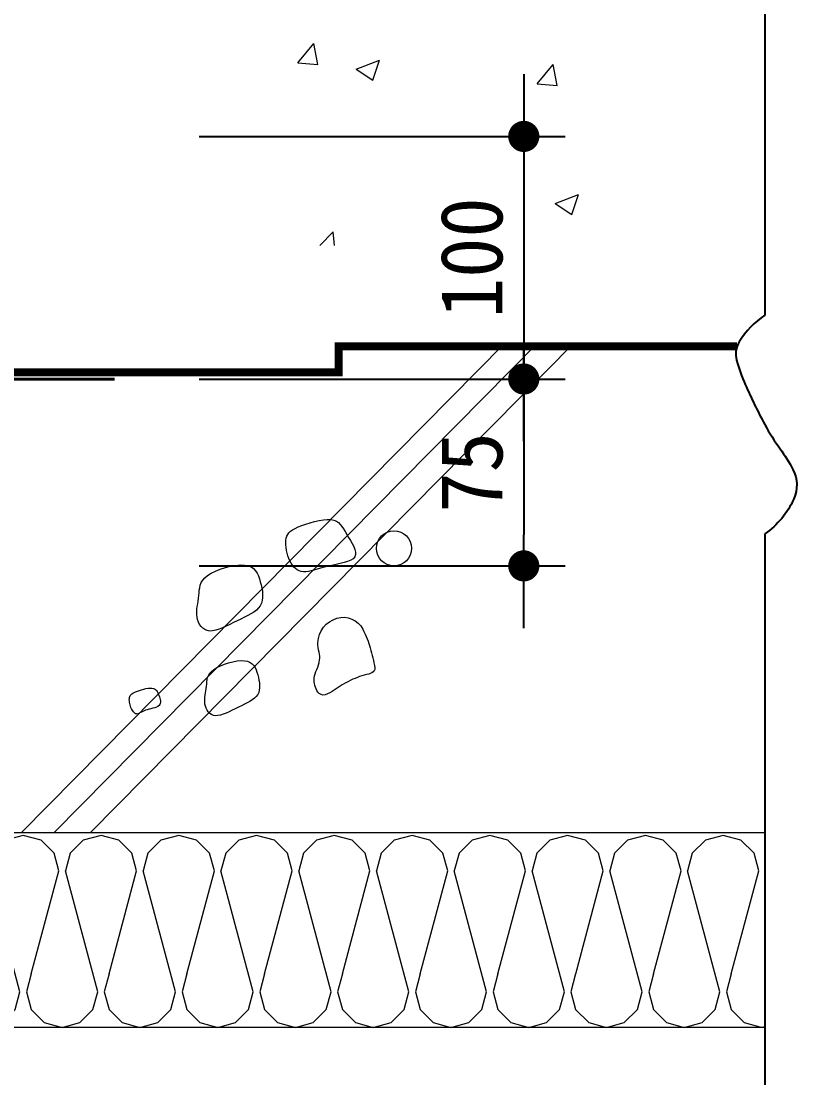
# Model space of a CAD drawing. Header units: millimetres. Extents: x 5104319 to 7084979, y 3076390 to 3633130.
# Drawn here: x 6858535 to 6873471, y 3249855 to 3270341 of the extents above; entities that cross this region are included whole.
import ezdxf

# ---------------------------------------------------------------- set-up
doc = ezdxf.new("R2010")
doc.units = ezdxf.units.MM
doc.header["$PDMODE"] = 1
doc.layers.get('Defpoints').update_dxf_attribs({"color": 140})
for name, color, linetype, lineweight in [('A-CONC-LIN1', 2, 'Continuous', 40), ('A-CUTL', 7, 'Continuous', 25), ('A-DIMS', 7, 'Continuous', 25), ('A-ELEV-LIN3', 8, 'Continuous', 18), ('A-SECT-LIN1', 4, 'Continuous', 25), ('A-XXXX-HATC', 8, 'Continuous', 18), ('A-XXXX-INSL1', 15, 'Continuous', 18)]:
    doc.layers.add(name, color=color, linetype=linetype, lineweight=lineweight)
doc.styles.add('HY울릉도L', font='')
doc.styles.add('돋움체', font='')
doc.styles.get('HY울릉도L').set_extended_font_data('Dotum')
doc.styles.get('돋움체').set_extended_font_data('DotumChe')
doc.dimstyles.new('CDIM', dxfattribs={"dimtxt": 3, "dimasz": 1.5, "dimexe": 2, "dimexo": 1, "dimgap": 1, "dimtad": 1, "dimdec": 0, "dimrnd": 0.5, "dimzin": 0, "dimdsep": 32, "dimlunit": 6, "dimtxsty": 'HY울릉도L', "dimblk1": '_CIDOT', "dimblk2": '_CIDOT', "dimsah": 1, "dimcen": 5.5, "dimclrd": 2, "dimclre": 2, "dimclrt": 7, "dimadec": 0, "dimazin": 0, "dimtfac": 1, "dimtdec": 0, "dimtix": 1, "dimtmove": 2, "dimatfit": 1, "dimldrblk": '_CIDOT', "dimfxl": 1, "dimtolj": 1, "dimtzin": 0, "dimlwd": -1, "dimarcsym": 0})

# ---------------------------------------------------------------- blocks, each defined once
blk = doc.blocks.new('_CIDOT')
at = {"color": 0, "linetype": 'ByBlock'}
blk.add_line((2, 0), (-1, 0), dxfattribs=at)
at = {"color": 0, "linetype": 'ByBlock', "const_width": 0.5}
blk.add_lwpolyline([(-0.25, 0, 1), (0.25, 0, 1)], format="xyb", close=True, dxfattribs=at)
blk = doc.blocks.new('*D88')
at = {"layer": 'A-DIMS', "lineweight": -2, "transparency": 16777216}
for p, q in [((6861961, 3268123), (6869014, 3268123)), ((6861961, 3263450), (6869014, 3263450))]:
    blk.add_line(p, q, dxfattribs=at)
at = {"layer": 'A-DIMS', "transparency": 16777216}
blk.add_line((6868214, 3267523), (6868214, 3264050), dxfattribs=at)
at = {"layer": 'Defpoints', "color": 0, "transparency": 16777216}
for p in [(6861561, 3268123), (6861561, 3263450), (6868214, 3263450)]:
    blk.add_point(p, dxfattribs=at)
at = {"layer": 'A-DIMS', "transparency": 16777216, "xscale": 600, "yscale": 600, "zscale": 600}
for p, rotation in [((6868214, 3268123), 90), ((6868214, 3263450), 270)]:
    blk.add_blockref('_CIDOT', p, dxfattribs=dict(at, rotation=rotation))
at = {"layer": 'A-DIMS', "color": 3, "transparency": 16777216, "insert": (6867213, 3265786), "char_height": 1200, "attachment_point": 5, "rotation": 90, "style": '돋움체'}
blk.add_mtext('\\A1;100', dxfattribs=at)
blk = doc.blocks.new('*D89')
at = {"layer": 'A-DIMS', "lineweight": -2, "transparency": 16777216}
for p, q in [((6861961, 3263450), (6869014, 3263450)), ((6861961, 3259850), (6869014, 3259850))]:
    blk.add_line(p, q, dxfattribs=at)
at = {"layer": 'A-DIMS', "transparency": 16777216}
blk.add_line((6868214, 3262850), (6868214, 3260450), dxfattribs=at)
at = {"layer": 'Defpoints', "color": 0, "transparency": 16777216}
for p in [(6861561, 3263450), (6861561, 3259850), (6868214, 3259850)]:
    blk.add_point(p, dxfattribs=at)
at = {"layer": 'A-DIMS', "transparency": 16777216, "xscale": 600, "yscale": 600, "zscale": 600}
for p, rotation in [((6868214, 3263450), 90), ((6868214, 3259850), 270)]:
    blk.add_blockref('_CIDOT', p, dxfattribs=dict(at, rotation=rotation))
at = {"layer": 'A-DIMS', "color": 3, "transparency": 16777216, "insert": (6867213, 3261650), "char_height": 1200, "attachment_point": 5, "rotation": 90, "style": '돋움체'}
blk.add_mtext('\\A1;75', dxfattribs=at)
blk = doc.blocks.new('INSUL')
at = {"layer": 'A-XXXX-INSL1'}
for p, q in [((0.3821, 0.9852), (0.2907, 0.9607)), ((0.4734, 0.9607), (0.3821, 0.9852)), ((0.2907, 0.9607), (0.2239, 0.8939)), ((0.5403, 0.8939), (0.4734, 0.9607)), ((0.2239, 0.8939), (0.1994, 0.8025)), ((0.5648, 0.8025), (0.5403, 0.8939)), ((0.3654, 0.1831), (0.1994, 0.8025)), ((0.4233, 0.2744), (0.5648, 0.8025)), ((0.0244, 0.2744), (0, 0.1831)), ((0, 0.1831), (0.0244, 0.0917)), ((0.3409, 0.0917), (0.3654, 0.1831)), ((0.0244, 0.0917), (0.0913, 0.0248)), ((0.274, 0.0248), (0.3409, 0.0917)), ((0.0913, 0.0248), (0.1827, 0.0004)), ((0.1827, 0.0004), (0.274, 0.0248))]:
    blk.add_line(p, q, dxfattribs=at)

msp = doc.modelspace()

# ---------------------------------------------------------------- linework, layer by layer
at = {"layer": 'A-CONC-LIN1'}
msp.add_lwpolyline([(6852785.5, 3263449.8), (6860329.3, 3263449.8)], dxfattribs=at)
at = {"layer": 'A-CUTL'}
for p, q in [((6872856.4, 3275294.3), (6872856.4, 3264680.4)), ((6872856.4, 3260467.5), (6872856.4, 3249854.8))]:
    msp.add_line(p, q, dxfattribs=at)
msp.add_lwpolyline([(6872856.4, 3264680.4, 0.1037537), (6872364.8, 3264168.4, 0.2107724), (6872313.5, 3263811.1, 0.0352272), (6872481.4, 3263341, 0.0205781), (6872856.4, 3262573.9, 0.033812), (6873151, 3262107.5, -0.0394421), (6873399.3, 3261704.6, -0.2254264), (6873416.1, 3261142, -0.1404739), (6872856.4, 3260467.5)], format="xyb", dxfattribs=at)
at = {"layer": 'A-ELEV-LIN3', "const_width": 151.8}
msp.add_lwpolyline([(6872322.5, 3264080.7), (6864649.3, 3264080.7), (6864649.3, 3263579.3), (6852785.1, 3263579.3)], dxfattribs=at)
at = {"layer": 'A-SECT-LIN1'}
msp.add_line((6840169.3, 3263449.8), (6860329.3, 3263449.8), dxfattribs=at)
at = {"layer": 'A-XXXX-HATC'}
for p, q in [((6863859.6, 3269541.7), (6864169.5, 3269911)), ((6864244, 3269507.8), (6864169.7, 3269910.7)), ((6863859.6, 3269541.7), (6864243.8, 3269508.1)), ((6864984.2, 3269420), (6865434.2, 3269592.7)), ((6865303.9, 3269204.2), (6865434.3, 3269592.7)), ((6868469.9, 3269138.3), (6868779.8, 3269507.6)), ((6868854.3, 3269104.4), (6868780, 3269507.3)), ((6864984.2, 3269419.9), (6865303.9, 3269204.2)), ((6868469.9, 3269138.3), (6868854.1, 3269104.7)), ((6868820.9, 3266832.1), (6869270.9, 3267004.8)), ((6868820.9, 3266832), (6869140.6, 3266616.3)), ((6869140.6, 3266616.4), (6869271, 3267004.8)), ((6864286.4, 3266021.8), (6864539.8, 3266285.9)), ((6864570.5, 3266021.8), (6864539.8, 3266285.8)), ((6858537.4, 3254713.7), (6867837.7, 3264125.6)), ((6859165.2, 3254713.7), (6868465.5, 3264125.6)), ((6859865.3, 3254713.7), (6869165.5, 3264125.6))]:
    msp.add_line(p, q, dxfattribs=at)
for points in [[(6863709.2, 3259944.3), (6863688.5, 3259992.1), (6863670.5, 3260042.7), (6863655.4, 3260095.1), (6863643.4, 3260148.3), (6863634.7, 3260201.1), (6863629.6, 3260252.4), (6863628.1, 3260301.2), (6863630.6, 3260346.3), (6863637.3, 3260386.9), (6863649, 3260423.6), (6863666.4, 3260456.9), (6863690.5, 3260487.7), (6863722.2, 3260516.6), (6863762.1, 3260544.3), (6863811.2, 3260571.6), (6863870.4, 3260599.1), (6863939.8, 3260627.4), (6864017.3, 3260655.3), (6864100.2, 3260681.5), (6864185.6, 3260704.8), (6864270.9, 3260723.7), (6864353.2, 3260737.1), (6864429.7, 3260743.4), (6864497.8, 3260741.5), (6864555.5, 3260730.4), (6864603.8, 3260710.5), (6864644.6, 3260682.7), (6864679.9, 3260647.9), (6864711.4, 3260606.9), (6864741.2, 3260560.6), (6864771.1, 3260509.8), (6864802.9, 3260455.4), (6864837.9, 3260398.3), (6864873.9, 3260339.7), (6864908.4, 3260280.8), (6864938.5, 3260222.8), (6864961.4, 3260166.9), (6864974.5, 3260114.4), (6864975, 3260066.4), (6864960.1, 3260024.2), (6864928.1, 3259988.6), (6864880.8, 3259958.9), (6864821.2, 3259933.9), (6864752.1, 3259912.7), (6864676.5, 3259894.1), (6864597.2, 3259877.1), (6864517.2, 3259860.5), (6864439.2, 3259843.2), (6864365.8, 3259824.5), (6864297, 3259805.2), (6864232.8, 3259786.3), (6864172.8, 3259768.8), (6864116.8, 3259753.9), (6864064.6, 3259742.7), (6864015.8, 3259736.1), (6863970.3, 3259735.4), (6863927.8, 3259741.3), (6863888.3, 3259753.6), (6863851.6, 3259772.1), (6863817.8, 3259796.4), (6863786.7, 3259826.2), (6863758.2, 3259861), (6863732.4, 3259900.5)], [(6861920.1, 3258864.8), (6861915.1, 3258915.4), (6861914.8, 3258966.4), (6861918.3, 3259017.9), (6861924.5, 3259069.6), (6861932.4, 3259121.5), (6861940.8, 3259173.4), (6861948.8, 3259225.2), (6861955.3, 3259276.8), (6861959.8, 3259328.2), (6861964.2, 3259379), (6861970.9, 3259429.3), (6861982.3, 3259478.9), (6862000.8, 3259527.5), (6862028.8, 3259575.1), (6862068.8, 3259621.5), (6862123.1, 3259666.5), (6862193.3, 3259709.9), (6862276.4, 3259750.5), (6862368.7, 3259787.1), (6862466.5, 3259818.4), (6862565.9, 3259843.3), (6862663.1, 3259860.3), (6862754.5, 3259868.4), (6862836.1, 3259866.1), (6862905.2, 3259852.8), (6862962.3, 3259829.2), (6863008.9, 3259796.6), (6863046.7, 3259756.2), (6863077, 3259709.3), (6863101.5, 3259657.2), (6863121.7, 3259601.1), (6863139.1, 3259542.2), (6863154.8, 3259481.9), (6863168.2, 3259420.8), (6863178.1, 3259359.8), (6863183.5, 3259299.6), (6863183.3, 3259241.1), (6863176.5, 3259185), (6863161.9, 3259132.1), (6863138.5, 3259083.2), (6863105.6, 3259038.7), (6863063.9, 3258998.1), (6863014.5, 3258960.7), (6862958.7, 3258925.5), (6862897.5, 3258891.9), (6862832.1, 3258858.9), (6862763.6, 3258825.7), (6862693.1, 3258791.6), (6862621.8, 3258756.2), (6862550.4, 3258720.6), (6862479.7, 3258686.4), (6862410.6, 3258655.4), (6862343.8, 3258629.1), (6862280, 3258609.2), (6862220, 3258597.2), (6862164.7, 3258594.9), (6862114.7, 3258603.3), (6862070.1, 3258621.6), (6862031, 3258648.4), (6861997.5, 3258682.5), (6861969.6, 3258722.5), (6861947.3, 3258767.1), (6861930.8, 3258815)], [(6862072.8, 3257188), (6862068.6, 3257230.1), (6862068.4, 3257272.7), (6862071.3, 3257315.6), (6862076.5, 3257358.7), (6862083, 3257401.9), (6862090, 3257445.1), (6862096.7, 3257488.3), (6862102.1, 3257531.3), (6862105.9, 3257574.1), (6862109.5, 3257616.5), (6862115.1, 3257658.4), (6862124.6, 3257699.7), (6862140, 3257740.2), (6862163.4, 3257779.9), (6862196.7, 3257818.5), (6862242, 3257856.1), (6862300.4, 3257892.2), (6862369.7, 3257926), (6862446.6, 3257956.6), (6862528.1, 3257982.7), (6862610.9, 3258003.4), (6862692, 3258017.6), (6862768.1, 3258024.3), (6862836.1, 3258022.4), (6862893.7, 3258011.3), (6862941.2, 3257991.6), (6862980.1, 3257964.5), (6863011.6, 3257930.8), (6863036.9, 3257891.7), (6863057.3, 3257848.3), (6863074.1, 3257801.5), (6863088.6, 3257752.5), (6863101.7, 3257702.2), (6863112.8, 3257651.3), (6863121.1, 3257600.5), (6863125.6, 3257550.4), (6863125.5, 3257501.6), (6863119.8, 3257454.9), (6863107.6, 3257410.8), (6863088.1, 3257370), (6863060.7, 3257332.9), (6863025.9, 3257299.1), (6862984.8, 3257267.9), (6862938.3, 3257238.6), (6862887.3, 3257210.5), (6862832.8, 3257183), (6862775.7, 3257155.4), (6862717, 3257127), (6862657.5, 3257097.4), (6862598, 3257067.8), (6862539.1, 3257039.3), (6862481.5, 3257013.5), (6862425.8, 3256991.6), (6862372.7, 3256975), (6862322.7, 3256965), (6862276.6, 3256963), (6862234.9, 3256970), (6862197.7, 3256985.3), (6862165.2, 3257007.7), (6862137.2, 3257036.1), (6862114, 3257069.4), (6862095.5, 3257106.6), (6862081.7, 3257146.5)], [(6860656.2, 3257096.1), (6860645.8, 3257119.9), (6860636.8, 3257145.2), (6860629.3, 3257171.5), (6860623.3, 3257198), (6860619, 3257224.4), (6860616.4, 3257250.1), (6860615.7, 3257274.5), (6860616.9, 3257297), (6860620.2, 3257317.4), (6860626.1, 3257335.7), (6860634.8, 3257352.4), (6860646.9, 3257367.7), (6860662.7, 3257382.2), (6860682.6, 3257396), (6860707.2, 3257409.7), (6860736.8, 3257423.5), (6860771.5, 3257437.6), (6860810.3, 3257451.5), (6860851.7, 3257464.6), (6860894.4, 3257476.3), (6860937, 3257485.8), (6860978.2, 3257492.4), (6861016.5, 3257495.6), (6861050.5, 3257494.7), (6861079.3, 3257489.1), (6861103.2, 3257479.2), (6861122.9, 3257465.5), (6861139.2, 3257448.4), (6861152.7, 3257428.5), (6861164.3, 3257406.1), (6861174.6, 3257381.9), (6861184.4, 3257356.3), (6861194, 3257329.7), (6861202.9, 3257302.7), (6861210.2, 3257275.7), (6861214.8, 3257249.3), (6861215.8, 3257224), (6861212.4, 3257200.2), (6861203.5, 3257178.5), (6861188.2, 3257159.3), (6861166.1, 3257143), (6861138.1, 3257129.3), (6861105.6, 3257117.5), (6861070.2, 3257107.1), (6861033.3, 3257097.6), (6860996.3, 3257088.4), (6860960.6, 3257079), (6860927.8, 3257068.8), (6860898.9, 3257057.5), (6860873.6, 3257045.6), (6860851.5, 3257033.6), (6860831.9, 3257022.3), (6860814.4, 3257012.3), (6860798.3, 3257004.1), (6860783, 3256998.6), (6860768.1, 3256996.3), (6860753, 3256997.6), (6860737.9, 3257002.7), (6860722.8, 3257011.1), (6860708.1, 3257022.7), (6860693.9, 3257037.2), (6860680.4, 3257054.5), (6860667.8, 3257074.1)]]:
    msp.add_lwpolyline(points, close=True, dxfattribs=at)
msp.add_lwpolyline([(6864385.8, 3257366.9, -0.3291928), (6864247.3, 3257418.6, -0.1629419), (6864177.9, 3257686.3, -0.1037737), (6864225.1, 3257852.9, 0.092796), (6864281.8, 3258037.6, 0.0938453), (6864270.7, 3258187.2, -0.0750895), (6864249.9, 3258373, -0.3216331), (6864615.1, 3258842.9, -0.3617757), (6865113.1, 3258628.5, -0.0223132), (6865196.8, 3258443.8, -0.0245032), (6865257, 3258269.2, -0.0276023), (6865346.4, 3257883.4, -0.2131543), (6865333.2, 3257831.5, -0.1734538), (6865227.7, 3257765.4, 0.0574406), (6864881.3, 3257646.3, 0.0485867), (6864564.5, 3257455.2, -0.0907082)], format="xyb", close=True, dxfattribs=at)
msp.add_circle((6865712.7, 3260189.1), 338.7, dxfattribs=at)
at = {"layer": 'A-XXXX-INSL1'}
for p, q in [((6825707.5, 3254713.7), (6872856.4, 3254713.7)), ((6872209.3, 3251988.8), (6872117.4, 3251645.7)), ((6872117.4, 3251645.7), (6872209.3, 3251302.6)), ((6872209.3, 3251302.6), (6872460.5, 3251051.5)), ((6872460.5, 3251051.5), (6872803.6, 3250959.5)), ((6872856.4, 3250958.2), (6825707.5, 3250958.2)), ((6872803.6, 3250959.5), (6872856.4, 3250973.7))]:
    msp.add_line(p, q, dxfattribs=at)

# ---------------------------------------------------------------- block references
at = {"layer": 'A-XXXX-INSL1', "xscale": 3755.6793994522, "yscale": 3755.6793994522, "zscale": 3755.6793994522}
for p in [(6857137.6, 3250958.2), (6858635.6, 3250958.2), (6860133.6, 3250958.2), (6861631.6, 3250958.2), (6863129.6, 3250958.2), (6864627.6, 3250958.2), (6866125.6, 3250958.2), (6867623.6, 3250958.2), (6869121.6, 3250958.2), (6870619.6, 3250958.2)]:
    msp.add_blockref('INSUL', p, dxfattribs=at)

# ---------------------------------------------------------------- dimensions: what is measured, and where the dimension line sits
at = {"layer": 'A-DIMS'}
for p1, p2, text, picture, middle in [((6861561.3, 3268122.6), (6861561.3, 3263449.8), '100', '*D88', (6867213.3, 3265786.2)), ((6861561.3, 3263449.8), (6861561.3, 3259849.8), '75', '*D89', (6867213.3, 3261649.8))]:
    dim = msp.add_aligned_dim(p1=p1, p2=p2, distance=6652.8, text=text, dimstyle='CDIM', override={"dimscale": 400, "dimtxsty": '돋움체', "dimclrd": 256, "dimclre": 256, "dimclrt": 3}, dxfattribs=at)
    dim.commit()
    dim.dimension.update_dxf_attribs({"geometry": picture, "text_midpoint": middle})

doc.saveas('drawing.dxf')
